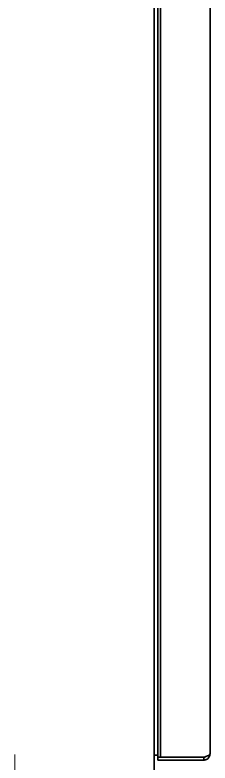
# Model space of a CAD drawing. Extents: x 6336 to 10269, y -393 to 3036.
# Drawn here: x 8072 to 8128.1, y 1392.9 to 1608.2 of the extents above; entities that cross this region are included whole.
import ezdxf

# ---------------------------------------------------------------- set-up
doc = ezdxf.new("R2010")
doc.units = 0
doc.header["$LTSCALE"] = 5
doc.layers.get('0').update_dxf_attribs({"linetype": 'CONTINUOUS', "lineweight": 0})
doc.layers.add('1', color=7, linetype='CONTINUOUS', true_color=0xffffff)

msp = doc.modelspace()

# ---------------------------------------------------------------- linework, layer by layer
at = {"color": 1}
msp.add_line((8072.02, 1395.33), (8072.02, 1295.33), dxfattribs=at)
at = {"layer": '1', "color": 7, "linetype": 'Continuous', "lineweight": 35}
for p, q in [((8128.07, 1906.9), (8128.07, 1395.53)), ((8112.07, 1903.19), (8112.07, 1374.13)), ((8113.07, 1396.53), (8113.07, 1897.23)), ((8113.87, 1396.53), (8113.87, 1897.23)), ((8113.07, 1394.53), (8113.07, 1396.53)), ((8113.87, 1396.53), (8113.87, 1394.53)), ((8112.07, 1395.13), (8112.92, 1395.13)), ((8112.92, 1395.13), (8113.07, 1395.13)), ((8113.07, 1394.53), (8113.07, 1393.73)), ((8113.87, 1394.53), (8113.07, 1394.53)), ((8114.07, 1393.73), (8113.07, 1393.73)), ((8113.87, 1394.53), (8114.87, 1394.53)), ((8114.07, 1393.73), (8126.27, 1393.73)), ((8114.87, 1394.53), (8126.27, 1394.53)), ((8126.27, 1393.73), (8126.27, 1394.53))]:
    msp.add_line(p, q, dxfattribs=at)
for points, knots in [([(8128.07, 1395.53), (8128.07, 1395.41), (8128.06, 1395.29), (8128.02, 1395.06), (8127.98, 1394.95), (8127.89, 1394.73), (8127.83, 1394.62), (8127.7, 1394.43), (8127.63, 1394.34), (8127.46, 1394.17), (8127.37, 1394.09), (8127.17, 1393.96), (8127.07, 1393.91), (8126.85, 1393.82), (8126.74, 1393.78), (8126.51, 1393.74), (8126.39, 1393.73), (8126.27, 1393.73)], [0, 0, 0, 0, 0.125, 0.125, 0.25, 0.25, 0.375, 0.375, 0.5, 0.5, 0.625, 0.625, 0.75, 0.75, 0.875, 0.875, 1, 1, 1, 1]), ([(8126.87, 1394.73), (8126.86, 1394.72), (8126.82, 1394.69), (8126.74, 1394.64), (8126.63, 1394.59), (8126.51, 1394.55), (8126.39, 1394.53), (8126.31, 1394.53), (8126.27, 1394.53)], [0, 0, 0, 0, 0.058545, 0.246836, 0.435127, 0.623418, 0.811709, 1, 1, 1, 1])]:
    msp.add_open_spline(points, degree=3, knots=knots, dxfattribs=at)
msp.add_open_spline([(8128.07, 1395.53), (8128.07, 1395.5), (8128.06, 1395.45), (8128.02, 1395.37), (8127.96, 1395.3), (8127.87, 1395.22), (8127.76, 1395.14), (8127.62, 1395.06), (8127.47, 1394.99), (8127.3, 1394.91), (8127.11, 1394.83), (8126.91, 1394.76), (8126.7, 1394.68), (8126.49, 1394.6), (8126.35, 1394.55), (8126.27, 1394.53)], degree=3, dxfattribs=at)

doc.saveas('drawing.dxf')
